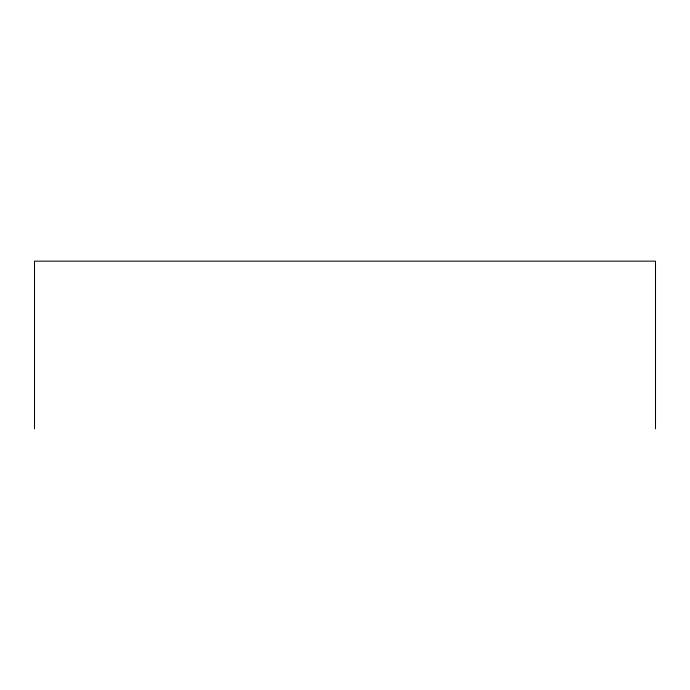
<?xml version="1.0" encoding="UTF-8"?>
<svg xmlns="http://www.w3.org/2000/svg" width="690" height="690" viewBox="0 0 690 690"><rect width="100%" height="100%" fill="white"/><g stroke="black" fill="none" stroke-linecap="round" stroke-linejoin="round"><path stroke-width="1.03" d="M655.5 428.844L655.5 261.156L34.5 261.156L34.5 428.844"/></g></svg>
